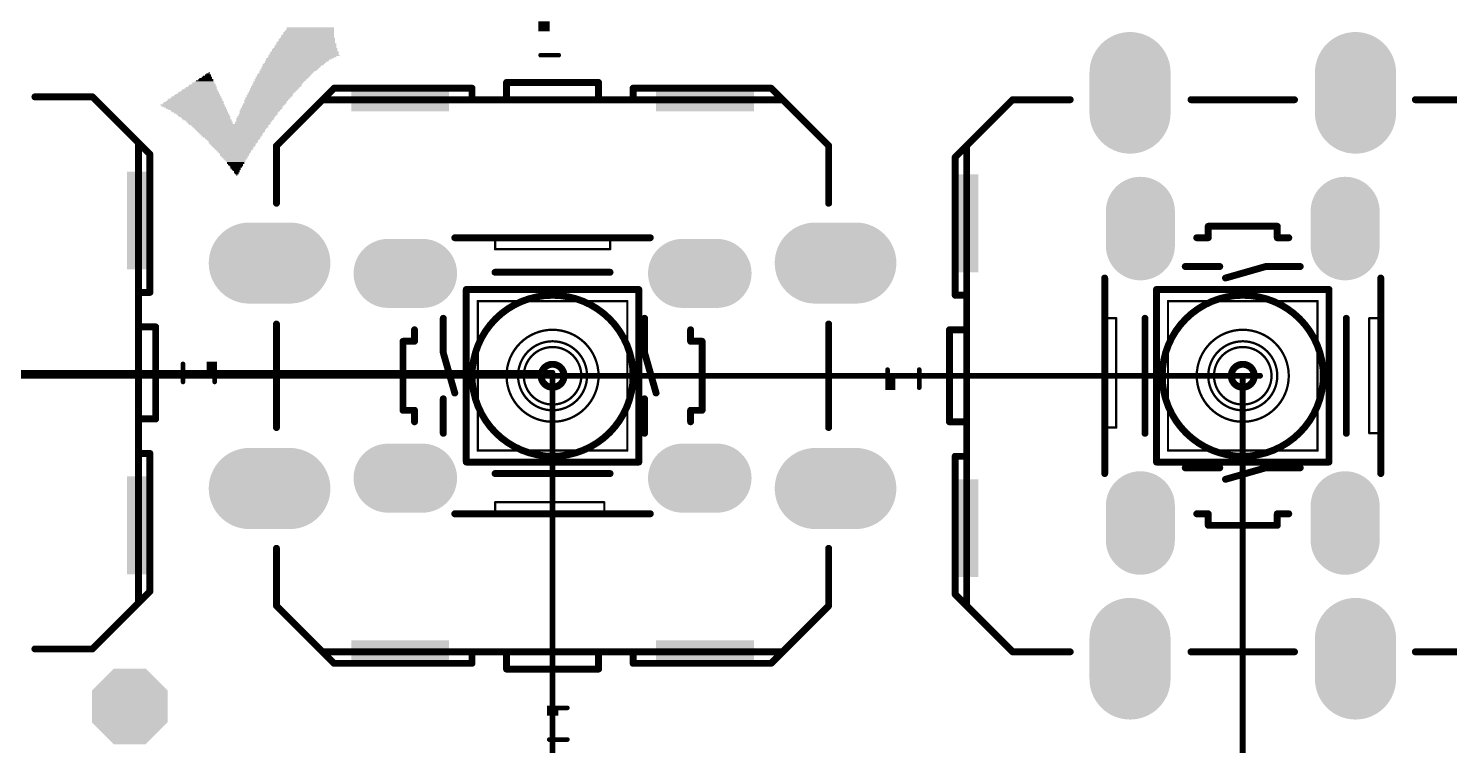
# Model space of a CAD drawing. Extents: x -31 to 85, y -21 to 97.
# Drawn here: x 13.64 to 45.02, y 11.52 to 27.36 of the extents above; entities that cross this region are included whole.
import ezdxf

# ---------------------------------------------------------------- set-up
doc = ezdxf.new("R2010")
doc.units = 0
for name, color, linetype in [('17', 82, 'CONTINUOUS'), ('21', 253, 'CONTINUOUS'), ('47', 253, 'CONTINUOUS')]:
    doc.layers.add(name, color=color, linetype=linetype)

# ---------------------------------------------------------------- blocks, each defined once
blk = doc.blocks.new('RECT')
blk.add_solid([(-0.5, -0.5), (0.5, -0.5), (-0.5, 0.5), (0.5, 0.5)])
blk = doc.blocks.new('OCTAGONP')
at = {"const_width": 0.5}
blk.add_lwpolyline([(-0.25, -0.1036), (-0.25, 0.1036), (-0.1036, 0.25), (0.1036, 0.25), (0.25, 0.1036), (0.25, -0.1036), (0.1036, -0.25), (-0.1036, -0.25), (-0.25, -0.1036), (-0.25, 0.1036)], dxfattribs=at)
blk = doc.blocks.new('LONGP50')
at = {"const_width": 1}
blk.add_lwpolyline([(-0.25, 0), (0.25, 0)], dxfattribs=at)
at = {"const_width": 0.5}
for points in [[(-0.25, 0.25, 1), (-0.25, -0.25)], [(0.25, -0.25, 1), (0.25, 0.25)]]:
    blk.add_lwpolyline(points, format="xyb", dxfattribs=at)

msp = doc.modelspace()

# ---------------------------------------------------------------- linework, layer by layer
at = {"layer": '21'}
for points, const_width in [([(24.946, 26.7645), (25.346, 26.7645)], 0.1016), ([(20.1295, 25.781), (20.3835, 26.035)], 0.1524), ([(23.4315, 26.035), (20.3835, 26.035)], 0.1524), ([(23.4315, 26.035), (23.4315, 25.781)], 0.1524), ([(24.1935, 25.781), (24.1935, 26.162)], 0.1524), ([(24.1935, 26.162), (26.2255, 26.162)], 0.1524), ([(26.2255, 26.162), (26.2255, 25.781)], 0.1524), ([(30.0355, 26.035), (26.9875, 26.035)], 0.1524), ([(26.9875, 26.035), (26.9875, 25.781)], 0.1524), ([(30.2895, 25.781), (30.0355, 26.035)], 0.1524), ([(15.0495, 25.8445), (13.7795, 25.8445)], 0.1524), ([(16.0655, 24.8285), (15.0495, 25.8445)], 0.1524), ([(20.1295, 25.781), (19.1135, 24.765)], 0.1524), ([(20.1295, 25.781), (23.4315, 25.781)], 0.1524), ([(23.4315, 25.781), (24.1935, 25.781)], 0.1524), ([(24.1935, 25.781), (26.2255, 25.781)], 0.1524), ([(26.9875, 25.781), (26.2255, 25.781)], 0.1524), ([(30.2895, 25.781), (26.9875, 25.781)], 0.1524), ([(31.3055, 24.765), (30.2895, 25.781)], 0.1524), ([(35.3695, 25.781), (34.3535, 24.765)], 0.1524), ([(36.6395, 25.781), (35.3695, 25.781)], 0.1524), ([(41.5925, 25.781), (39.3065, 25.781)], 0.1524), ([(45.5295, 25.781), (44.2595, 25.781)], 0.1524), ([(16.0655, 21.5265), (16.0655, 24.8285)], 0.1524), ([(16.0655, 24.8285), (16.3195, 24.5745)], 0.1524), ([(19.1135, 24.765), (19.1135, 23.495)], 0.1524), ([(31.3055, 24.765), (31.3055, 23.495)], 0.1524), ([(34.0995, 24.511), (34.3535, 24.765)], 0.1524), ([(34.3535, 24.765), (34.3535, 21.463)], 0.1524), ([(16.3195, 24.5745), (16.3195, 21.5265)], 0.1524), ([(34.0995, 21.463), (34.0995, 24.511)], 0.1524), ([(41.2115, 22.987), (39.6875, 22.987)], 0.1524), ([(39.6875, 22.733), (39.6875, 22.987)], 0.1524), ([(41.2115, 22.987), (41.2115, 22.733)], 0.1524), ([(23.9395, 22.733), (23.0505, 22.733)], 0.1524), ([(26.4795, 22.733), (23.9395, 22.733)], 0.1524), ([(23.9395, 22.733), (23.9395, 22.479)], 0.0508), ([(27.3685, 22.733), (26.4795, 22.733)], 0.1524), ([(26.4795, 22.479), (26.4795, 22.733)], 0.0508), ([(39.6875, 22.733), (39.4335, 22.733)], 0.1524), ([(41.2115, 22.733), (41.4655, 22.733)], 0.1524), ([(26.4795, 22.479), (23.9395, 22.479)], 0.0508), ([(26.4795, 21.971), (23.9395, 21.971)], 0.1524), ([(39.9415, 22.098), (39.1795, 22.098)], 0.1524), ([(40.9575, 22.098), (40.0685, 21.844)], 0.1524), ([(41.7195, 22.098), (40.9575, 22.098)], 0.1524), ([(23.3045, 21.59), (27.1145, 21.59)], 0.1524), ([(23.3045, 21.59), (23.3045, 17.78)], 0.1524), ([(27.1145, 17.78), (27.1145, 21.59)], 0.1524), ([(37.4015, 21.844), (37.4015, 20.955)], 0.1524), ([(38.5445, 17.78), (38.5445, 21.59)], 0.1524), ([(42.3545, 21.59), (38.5445, 21.59)], 0.1524), ([(42.3545, 21.59), (42.3545, 17.78)], 0.1524), ([(43.4975, 20.955), (43.4975, 21.844)], 0.1524), ([(16.0655, 20.7645), (16.0655, 21.5265)], 0.1524), ([(16.0655, 21.5265), (16.3195, 21.5265)], 0.1524), ([(23.5585, 21.336), (26.8605, 21.336)], 0.0508), ([(23.5585, 21.336), (23.5585, 18.034)], 0.0508), ([(26.8605, 18.034), (26.8605, 21.336)], 0.0508), ([(34.3535, 21.463), (34.0995, 21.463)], 0.1524), ([(34.3535, 21.463), (34.3535, 20.701)], 0.1524), ([(38.7985, 18.034), (38.7985, 21.336)], 0.0508), ([(42.1005, 21.336), (38.7985, 21.336)], 0.0508), ([(42.1005, 21.336), (42.1005, 18.034)], 0.0508), ([(22.7965, 20.955), (22.7965, 20.193)], 0.1524), ([(27.2415, 20.955), (27.2415, 20.193)], 0.1524), ([(37.4015, 20.955), (37.4015, 18.542)], 0.1524), ([(38.2905, 20.955), (38.2905, 18.415)], 0.1524), ([(42.7355, 18.415), (42.7355, 20.955)], 0.1524), ([(43.4975, 18.415), (43.4975, 20.955)], 0.1524), ([(16.0655, 20.7645), (16.4465, 20.7645)], 0.1524), ([(16.0655, 18.7325), (16.0655, 20.7645)], 0.1524), ([(16.4465, 18.7325), (16.4465, 20.7645)], 0.1524), ([(19.1135, 20.828), (19.1135, 18.542)], 0.1524), ([(22.1615, 20.447), (22.1615, 20.701)], 0.1524), ([(28.2575, 20.447), (28.2575, 20.701)], 0.1524), ([(31.3055, 20.828), (31.3055, 18.542)], 0.1524), ([(33.9725, 20.701), (33.9725, 18.669)], 0.1524), ([(33.9725, 20.701), (34.3535, 20.701)], 0.1524), ([(34.3535, 20.701), (34.3535, 18.669)], 0.1524), ([(37.6555, 20.955), (37.4015, 20.955)], 0.0508), ([(37.6555, 18.542), (37.6555, 20.955)], 0.0508), ([(43.4975, 20.955), (43.2435, 20.955)], 0.0508), ([(43.2435, 18.415), (43.2435, 20.955)], 0.0508), ([(21.9075, 20.447), (22.1615, 20.447)], 0.1524), ([(21.9075, 20.447), (21.9075, 18.923)], 0.1524), ([(28.2575, 20.447), (28.5115, 20.447)], 0.1524), ([(28.5115, 18.923), (28.5115, 20.447)], 0.1524), ([(22.7965, 20.193), (23.0505, 19.304)], 0.1524), ([(27.2415, 20.193), (27.4955, 19.304)], 0.1524), ([(17.049, 19.9485), (17.049, 19.5485)], 0.1016), ([(17.749, 19.9485), (17.749, 19.5485)], 0.1016), ([(32.6065, 19.4215), (32.6065, 19.8215)], 0.1016), ([(33.3065, 19.4215), (33.3065, 19.8215)], 0.1016), ([(22.7965, 19.177), (22.7965, 18.415)], 0.1524), ([(27.2415, 19.177), (27.2415, 18.415)], 0.1524), ([(22.1615, 18.923), (21.9075, 18.923)], 0.1524), ([(22.1615, 18.923), (22.1615, 18.669)], 0.1524), ([(28.5115, 18.923), (28.2575, 18.923)], 0.1524), ([(28.2575, 18.923), (28.2575, 18.669)], 0.1524), ([(16.4465, 18.7325), (16.0655, 18.7325)], 0.1524), ([(16.0655, 17.9705), (16.0655, 18.7325)], 0.1524), ([(34.3535, 18.669), (33.9725, 18.669)], 0.1524), ([(34.3535, 18.669), (34.3535, 17.907)], 0.1524), ([(37.4015, 18.542), (37.4015, 17.526)], 0.1524), ([(37.6555, 18.542), (37.4015, 18.542)], 0.0508), ([(43.2435, 18.415), (43.4975, 18.415)], 0.0508), ([(43.4975, 17.526), (43.4975, 18.415)], 0.1524), ([(16.0655, 14.6685), (16.0655, 17.9705)], 0.1524), ([(16.0655, 17.9705), (16.3195, 17.9705)], 0.1524), ([(16.3195, 17.9705), (16.3195, 14.9225)], 0.1524), ([(26.8605, 18.034), (23.5585, 18.034)], 0.0508), ([(34.3535, 17.907), (34.0995, 17.907)], 0.1524), ([(34.0995, 14.859), (34.0995, 17.907)], 0.1524), ([(34.3535, 17.907), (34.3535, 14.605)], 0.1524), ([(38.7985, 18.034), (42.1005, 18.034)], 0.0508), ([(27.1145, 17.78), (23.3045, 17.78)], 0.1524), ([(23.9395, 17.526), (26.4795, 17.526)], 0.1524), ([(38.5445, 17.78), (42.3545, 17.78)], 0.1524), ([(39.9415, 17.653), (39.1795, 17.653)], 0.1524), ([(40.9575, 17.653), (40.0685, 17.399)], 0.1524), ([(41.7195, 17.653), (40.9575, 17.653)], 0.1524), ([(23.0505, 16.637), (23.9395, 16.637)], 0.1524), ([(23.9395, 16.637), (26.3525, 16.637)], 0.1524), ([(26.3525, 16.891), (23.9395, 16.891)], 0.0508), ([(23.9395, 16.891), (23.9395, 16.637)], 0.0508), ([(26.3525, 16.637), (27.3685, 16.637)], 0.1524), ([(26.3525, 16.891), (26.3525, 16.637)], 0.0508), ([(39.6875, 16.637), (39.4335, 16.637)], 0.1524), ([(39.6875, 16.383), (39.6875, 16.637)], 0.1524), ([(41.2115, 16.637), (41.2115, 16.383)], 0.1524), ([(41.2115, 16.637), (41.4655, 16.637)], 0.1524), ([(39.6875, 16.383), (41.2115, 16.383)], 0.1524), ([(19.1135, 15.875), (19.1135, 14.605)], 0.1524), ([(31.3055, 14.605), (31.3055, 15.875)], 0.1524), ([(16.3195, 14.9225), (16.0655, 14.6685)], 0.1524), ([(34.3535, 14.605), (34.0995, 14.859)], 0.1524), ([(15.0495, 13.6525), (16.0655, 14.6685)], 0.1524), ([(19.1135, 14.605), (20.1295, 13.589)], 0.1524), ([(30.2895, 13.589), (31.3055, 14.605)], 0.1524), ([(34.3535, 14.605), (35.3695, 13.589)], 0.1524), ([(13.7795, 13.6525), (15.0495, 13.6525)], 0.1524), ([(20.1295, 13.589), (23.4315, 13.589)], 0.1524), ([(20.3835, 13.335), (20.1295, 13.589)], 0.1524), ([(23.4315, 13.589), (23.4315, 13.335)], 0.1524), ([(23.4315, 13.589), (24.1935, 13.589)], 0.1524), ([(24.1935, 13.208), (24.1935, 13.589)], 0.1524), ([(24.1935, 13.589), (26.2255, 13.589)], 0.1524), ([(26.2255, 13.589), (26.2255, 13.208)], 0.1524), ([(26.2255, 13.589), (26.9875, 13.589)], 0.1524), ([(26.9875, 13.589), (26.9875, 13.335)], 0.1524), ([(26.9875, 13.589), (30.2895, 13.589)], 0.1524), ([(30.2895, 13.589), (30.0355, 13.335)], 0.1524), ([(35.3695, 13.589), (36.6395, 13.589)], 0.1524), ([(41.5925, 13.589), (39.3065, 13.589)], 0.1524), ([(45.5295, 13.589), (44.2595, 13.589)], 0.1524), ([(23.4315, 13.335), (20.3835, 13.335)], 0.1524), ([(24.1935, 13.208), (26.2255, 13.208)], 0.1524), ([(30.0355, 13.335), (26.9875, 13.335)], 0.1524), ([(25.1365, 12.3515), (25.5365, 12.3515)], 0.1016), ([(25.1365, 11.6515), (25.5365, 11.6515)], 0.1016)]:
    msp.add_lwpolyline(points, dxfattribs=dict(at, const_width=const_width))
for points, const_width in [([(24.946, 26.7899, 1), (24.946, 26.7391)], 0.0508), ([(25.346, 26.7391, 1), (25.346, 26.7899)], 0.0508), ([(20.3835, 26.0731, 1), (20.3835, 25.9969)], 0.0762), ([(20.4104, 26.0081, 1), (20.3566, 26.0619)], 0.0762), ([(23.4696, 26.035, 1), (23.3934, 26.035)], 0.0762), ([(23.4315, 25.9969, 1), (23.4315, 26.0731)], 0.0762), ([(24.2316, 26.162, 1), (24.1554, 26.162)], 0.0762), ([(24.1935, 26.2001, 1), (24.1935, 26.1239)], 0.0762), ([(26.2636, 26.162, 1), (26.1874, 26.162)], 0.0762), ([(26.2255, 26.1239, 1), (26.2255, 26.2001)], 0.0762), ([(26.9875, 26.0731, 1), (26.9875, 25.9969)], 0.0762), ([(27.0256, 26.035, 1), (26.9494, 26.035)], 0.0762), ([(30.0624, 26.0619, 1), (30.0086, 26.0081)], 0.0762), ([(30.0355, 25.9969, 1), (30.0355, 26.0731)], 0.0762), ([(13.7795, 25.8826, 1), (13.7795, 25.8064)], 0.0762), ([(15.0764, 25.8714, 1), (15.0226, 25.8176)], 0.0762), ([(15.0495, 25.8064, 1), (15.0495, 25.8826)], 0.0762), ([(20.1295, 25.8191, 1), (20.1295, 25.7429)], 0.0762), ([(20.1026, 25.8079, 1), (20.1564, 25.7541)], 0.0762), ([(20.1564, 25.7541, 1), (20.1026, 25.8079)], 0.0762), ([(23.4315, 25.8191, 1), (23.4315, 25.7429)], 0.0762), ([(23.3934, 25.781, 1), (23.4696, 25.781)], 0.0762), ([(23.4315, 25.7429, 1), (23.4315, 25.8191)], 0.0762), ([(24.1935, 25.8191, 1), (24.1935, 25.7429)], 0.0762), ([(24.1554, 25.781, 1), (24.2316, 25.781)], 0.0762), ([(24.1935, 25.7429, 1), (24.1935, 25.8191)], 0.0762), ([(26.2255, 25.8191, 1), (26.2255, 25.7429)], 0.0762), ([(26.1874, 25.781, 1), (26.2636, 25.781)], 0.0762), ([(26.2255, 25.7429, 1), (26.2255, 25.8191)], 0.0762), ([(26.9875, 25.8191, 1), (26.9875, 25.7429)], 0.0762), ([(26.9494, 25.781, 1), (27.0256, 25.781)], 0.0762), ([(26.9875, 25.7429, 1), (26.9875, 25.8191)], 0.0762), ([(30.3164, 25.8079, 1), (30.2626, 25.7541)], 0.0762), ([(30.2626, 25.7541, 1), (30.3164, 25.8079)], 0.0762), ([(30.2895, 25.7429, 1), (30.2895, 25.8191)], 0.0762), ([(35.3695, 25.8191, 1), (35.3695, 25.7429)], 0.0762), ([(35.3964, 25.7541, 1), (35.3426, 25.8079)], 0.0762), ([(36.6395, 25.7429, 1), (36.6395, 25.8191)], 0.0762), ([(39.3065, 25.8191, 1), (39.3065, 25.7429)], 0.0762), ([(41.5925, 25.7429, 1), (41.5925, 25.8191)], 0.0762), ([(44.2595, 25.8191, 1), (44.2595, 25.7429)], 0.0762), ([(16.1036, 24.8285, 1), (16.0274, 24.8285)], 0.0762), ([(16.0924, 24.8554, 1), (16.0386, 24.8016)], 0.0762), ([(16.0386, 24.8016, 1), (16.0924, 24.8554)], 0.0762), ([(19.1516, 24.765, 1), (19.0754, 24.765)], 0.0762), ([(19.0866, 24.7919, 1), (19.1404, 24.7381)], 0.0762), ([(31.3436, 24.765, 1), (31.2674, 24.765)], 0.0762), ([(31.2786, 24.7381, 1), (31.3324, 24.7919)], 0.0762), ([(34.3916, 24.765, 1), (34.3154, 24.765)], 0.0762), ([(34.3266, 24.7919, 1), (34.3804, 24.7381)], 0.0762), ([(34.3804, 24.7381, 1), (34.3266, 24.7919)], 0.0762), ([(16.3576, 24.5745, 1), (16.2814, 24.5745)], 0.0762), ([(16.2926, 24.5476, 1), (16.3464, 24.6014)], 0.0762), ([(34.1376, 24.511, 1), (34.0614, 24.511)], 0.0762), ([(34.0726, 24.5379, 1), (34.1264, 24.4841)], 0.0762), ([(19.0754, 23.495, 1), (19.1516, 23.495)], 0.0762), ([(31.2674, 23.495, 1), (31.3436, 23.495)], 0.0762), ([(39.6875, 23.0251, 1), (39.6875, 22.9489)], 0.0762), ([(39.7256, 22.987, 1), (39.6494, 22.987)], 0.0762), ([(41.2496, 22.987, 1), (41.1734, 22.987)], 0.0762), ([(41.2115, 22.9489, 1), (41.2115, 23.0251)], 0.0762), ([(23.0505, 22.7711, 1), (23.0505, 22.6949)], 0.0762), ([(23.9395, 22.7711, 1), (23.9395, 22.6949)], 0.0762), ([(23.9395, 22.6949, 1), (23.9395, 22.7711)], 0.0762), ([(23.9522, 22.733, 1), (23.9268, 22.733)], 0.0254), ([(26.4795, 22.7711, 1), (26.4795, 22.6949)], 0.0762), ([(26.4795, 22.6949, 1), (26.4795, 22.7711)], 0.0762), ([(26.4922, 22.733, 1), (26.4668, 22.733)], 0.0254), ([(27.3685, 22.6949, 1), (27.3685, 22.7711)], 0.0762), ([(39.4335, 22.7711, 1), (39.4335, 22.6949)], 0.0762), ([(39.6494, 22.733, 1), (39.7256, 22.733)], 0.0762), ([(39.6875, 22.6949, 1), (39.6875, 22.7711)], 0.0762), ([(41.2115, 22.7711, 1), (41.2115, 22.6949)], 0.0762), ([(41.1734, 22.733, 1), (41.2496, 22.733)], 0.0762), ([(41.4655, 22.6949, 1), (41.4655, 22.7711)], 0.0762), ([(23.9395, 22.4917, 1), (23.9395, 22.4663)], 0.0254), ([(23.9268, 22.479, 1), (23.9522, 22.479)], 0.0254), ([(26.4668, 22.479, 1), (26.4922, 22.479)], 0.0254), ([(26.4795, 22.4663, 1), (26.4795, 22.4917)], 0.0254), ([(23.9395, 22.0091, 1), (23.9395, 21.9329)], 0.0762), ([(26.4795, 21.9329, 1), (26.4795, 22.0091)], 0.0762), ([(39.1795, 22.1361, 1), (39.1795, 22.0599)], 0.0762), ([(39.9415, 22.0599, 1), (39.9415, 22.1361)], 0.0762), ([(40.9575, 22.1361, 1), (40.9575, 22.0599)], 0.0762), ([(40.968, 22.0614, 1), (40.947, 22.1346)], 0.0762), ([(41.7195, 22.0599, 1), (41.7195, 22.1361)], 0.0762), ([(23.3045, 21.6281, 1), (23.3045, 21.5519)], 0.0762), ([(23.3426, 21.59, 1), (23.2664, 21.59)], 0.0762), ([(27.1526, 21.59, 1), (27.0764, 21.59)], 0.0762), ([(27.1145, 21.5519, 1), (27.1145, 21.6281)], 0.0762), ([(37.4396, 21.844, 1), (37.3634, 21.844)], 0.0762), ([(38.5826, 21.59, 1), (38.5064, 21.59)], 0.0762), ([(38.5445, 21.6281, 1), (38.5445, 21.5519)], 0.0762), ([(40.058, 21.8806, 1), (40.079, 21.8074)], 0.0762), ([(42.3926, 21.59, 1), (42.3164, 21.59)], 0.0762), ([(42.3545, 21.5519, 1), (42.3545, 21.6281)], 0.0762), ([(43.5356, 21.844, 1), (43.4594, 21.844)], 0.0762), ([(16.1036, 21.5265, 1), (16.0274, 21.5265)], 0.0762), ([(16.0655, 21.5646, 1), (16.0655, 21.4884)], 0.0762), ([(16.0274, 21.5265, 1), (16.1036, 21.5265)], 0.0762), ([(16.2814, 21.5265, 1), (16.3576, 21.5265)], 0.0762), ([(16.3195, 21.4884, 1), (16.3195, 21.5646)], 0.0762), ([(25.2095, 17.907, 1), (25.2095, 21.463, 1), (25.2095, 17.907)], 0.1524), ([(23.5585, 21.3487, 1), (23.5585, 21.3233)], 0.0254), ([(23.5712, 21.336, 1), (23.5458, 21.336)], 0.0254), ([(26.8732, 21.336, 1), (26.8478, 21.336)], 0.0254), ([(26.8605, 21.3233, 1), (26.8605, 21.3487)], 0.0254), ([(34.0995, 21.5011, 1), (34.0995, 21.4249)], 0.0762), ([(34.0614, 21.463, 1), (34.1376, 21.463)], 0.0762), ([(34.3916, 21.463, 1), (34.3154, 21.463)], 0.0762), ([(34.3154, 21.463, 1), (34.3916, 21.463)], 0.0762), ([(34.3535, 21.4249, 1), (34.3535, 21.5011)], 0.0762), ([(40.4495, 17.907, 1), (40.4495, 21.463, 1), (40.4495, 17.907)], 0.1524), ([(38.8112, 21.336, 1), (38.7858, 21.336)], 0.0254), ([(38.7985, 21.3487, 1), (38.7985, 21.3233)], 0.0254), ([(42.1132, 21.336, 1), (42.0878, 21.336)], 0.0254), ([(42.1005, 21.3233, 1), (42.1005, 21.3487)], 0.0254), ([(22.8346, 20.955, 1), (22.7584, 20.955)], 0.0762), ([(27.2796, 20.955, 1), (27.2034, 20.955)], 0.0762), ([(37.4396, 20.955, 1), (37.3634, 20.955)], 0.0762), ([(38.3286, 20.955, 1), (38.2524, 20.955)], 0.0762), ([(42.7736, 20.955, 1), (42.6974, 20.955)], 0.0762), ([(43.5356, 20.955, 1), (43.4594, 20.955)], 0.0762), ([(16.0655, 20.8026, 1), (16.0655, 20.7264)], 0.0762), ([(16.1036, 20.7645, 1), (16.0274, 20.7645)], 0.0762), ([(16.0274, 20.7645, 1), (16.1036, 20.7645)], 0.0762), ([(16.4846, 20.7645, 1), (16.4084, 20.7645)], 0.0762), ([(16.4465, 20.7264, 1), (16.4465, 20.8026)], 0.0762), ([(19.1516, 20.828, 1), (19.0754, 20.828)], 0.0762), ([(22.1996, 20.701, 1), (22.1234, 20.701)], 0.0762), ([(25.2095, 18.669, 1), (25.2095, 20.701, 1), (25.2095, 18.669)], 0.0508), ([(28.2956, 20.701, 1), (28.2194, 20.701)], 0.0762), ([(31.3436, 20.828, 1), (31.2674, 20.828)], 0.0762), ([(34.0106, 20.701, 1), (33.9344, 20.701)], 0.0762), ([(33.9725, 20.7391, 1), (33.9725, 20.6629)], 0.0762), ([(34.3916, 20.701, 1), (34.3154, 20.701)], 0.0762), ([(34.3154, 20.701, 1), (34.3916, 20.701)], 0.0762), ([(34.3535, 20.6629, 1), (34.3535, 20.7391)], 0.0762), ([(37.3634, 20.955, 1), (37.4396, 20.955)], 0.0762), ([(37.4015, 20.9677, 1), (37.4015, 20.9423)], 0.0254), ([(37.6682, 20.955, 1), (37.6428, 20.955)], 0.0254), ([(37.6555, 20.9423, 1), (37.6555, 20.9677)], 0.0254), ([(40.4495, 18.669, 1), (40.4495, 20.701, 1), (40.4495, 18.669)], 0.0508), ([(43.2435, 20.9677, 1), (43.2435, 20.9423)], 0.0254), ([(43.2562, 20.955, 1), (43.2308, 20.955)], 0.0254), ([(43.4594, 20.955, 1), (43.5356, 20.955)], 0.0762), ([(43.4975, 20.9423, 1), (43.4975, 20.9677)], 0.0254), ([(21.9075, 20.4851, 1), (21.9075, 20.4089)], 0.0762), ([(21.9456, 20.447, 1), (21.8694, 20.447)], 0.0762), ([(22.1234, 20.447, 1), (22.1996, 20.447)], 0.0762), ([(22.1615, 20.4089, 1), (22.1615, 20.4851)], 0.0762), ([(25.2095, 18.923, 1), (25.2095, 20.447, 1), (25.2095, 18.923)], 0.0508), ([(28.2575, 20.4851, 1), (28.2575, 20.4089)], 0.0762), ([(28.2194, 20.447, 1), (28.2956, 20.447)], 0.0762), ([(28.5496, 20.447, 1), (28.4734, 20.447)], 0.0762), ([(28.5115, 20.4089, 1), (28.5115, 20.4851)], 0.0762), ([(40.4495, 18.923, 1), (40.4495, 20.447, 1), (40.4495, 18.923)], 0.0508), ([(22.8331, 20.2035, 1), (22.7599, 20.1825)], 0.0762), ([(22.7584, 20.193, 1), (22.8346, 20.193)], 0.0762), ([(25.2095, 19.05, 1), (25.2095, 20.32, 1), (25.2095, 19.05)], 0.0508), ([(27.2781, 20.2035, 1), (27.2049, 20.1825)], 0.0762), ([(27.2034, 20.193, 1), (27.2796, 20.193)], 0.0762), ([(40.4495, 19.05, 1), (40.4495, 20.32, 1), (40.4495, 19.05)], 0.0508), ([(17.0744, 19.9485, 1), (17.0236, 19.9485)], 0.0508), ([(17.7744, 19.9485, 1), (17.7236, 19.9485)], 0.0508), ([(25.2095, 19.431, 1), (25.2095, 19.939, 1), (25.2095, 19.431)], 0.1524), ([(32.6319, 19.8215, 1), (32.5811, 19.8215)], 0.0508), ([(33.3319, 19.8215, 1), (33.2811, 19.8215)], 0.0508), ([(40.4495, 19.431, 1), (40.4495, 19.939, 1), (40.4495, 19.431)], 0.1524), ([(17.0236, 19.5485, 1), (17.0744, 19.5485)], 0.0508), ([(17.7236, 19.5485, 1), (17.7744, 19.5485)], 0.0508), ([(22.8346, 19.177, 1), (22.7584, 19.177)], 0.0762), ([(23.0139, 19.2935, 1), (23.0871, 19.3145)], 0.0762), ([(27.2796, 19.177, 1), (27.2034, 19.177)], 0.0762), ([(27.4589, 19.2935, 1), (27.5321, 19.3145)], 0.0762), ([(32.5811, 19.4215, 1), (32.6319, 19.4215)], 0.0508), ([(33.2811, 19.4215, 1), (33.3319, 19.4215)], 0.0508), ([(21.9075, 18.9611, 1), (21.9075, 18.8849)], 0.0762), ([(21.8694, 18.923, 1), (21.9456, 18.923)], 0.0762), ([(22.1996, 18.923, 1), (22.1234, 18.923)], 0.0762), ([(22.1615, 18.8849, 1), (22.1615, 18.9611)], 0.0762), ([(28.2575, 18.9611, 1), (28.2575, 18.8849)], 0.0762), ([(28.2956, 18.923, 1), (28.2194, 18.923)], 0.0762), ([(28.4734, 18.923, 1), (28.5496, 18.923)], 0.0762), ([(28.5115, 18.8849, 1), (28.5115, 18.9611)], 0.0762), ([(16.0655, 18.7706, 1), (16.0655, 18.6944)], 0.0762), ([(16.1036, 18.7325, 1), (16.0274, 18.7325)], 0.0762), ([(16.0274, 18.7325, 1), (16.1036, 18.7325)], 0.0762), ([(16.4084, 18.7325, 1), (16.4846, 18.7325)], 0.0762), ([(16.4465, 18.6944, 1), (16.4465, 18.7706)], 0.0762), ([(19.0754, 18.542, 1), (19.1516, 18.542)], 0.0762), ([(22.1234, 18.669, 1), (22.1996, 18.669)], 0.0762), ([(28.2194, 18.669, 1), (28.2956, 18.669)], 0.0762), ([(31.2674, 18.542, 1), (31.3436, 18.542)], 0.0762), ([(33.9725, 18.7071, 1), (33.9725, 18.6309)], 0.0762), ([(33.9344, 18.669, 1), (34.0106, 18.669)], 0.0762), ([(34.3916, 18.669, 1), (34.3154, 18.669)], 0.0762), ([(34.3154, 18.669, 1), (34.3916, 18.669)], 0.0762), ([(34.3535, 18.6309, 1), (34.3535, 18.7071)], 0.0762), ([(37.4396, 18.542, 1), (37.3634, 18.542)], 0.0762), ([(37.3634, 18.542, 1), (37.4396, 18.542)], 0.0762), ([(37.4015, 18.5547, 1), (37.4015, 18.5293)], 0.0254), ([(37.6428, 18.542, 1), (37.6682, 18.542)], 0.0254), ([(37.6555, 18.5293, 1), (37.6555, 18.5547)], 0.0254), ([(22.7584, 18.415, 1), (22.8346, 18.415)], 0.0762), ([(27.2034, 18.415, 1), (27.2796, 18.415)], 0.0762), ([(38.2524, 18.415, 1), (38.3286, 18.415)], 0.0762), ([(42.6974, 18.415, 1), (42.7736, 18.415)], 0.0762), ([(43.2435, 18.4277, 1), (43.2435, 18.4023)], 0.0254), ([(43.2308, 18.415, 1), (43.2562, 18.415)], 0.0254), ([(43.5356, 18.415, 1), (43.4594, 18.415)], 0.0762), ([(43.4594, 18.415, 1), (43.5356, 18.415)], 0.0762), ([(43.4975, 18.4023, 1), (43.4975, 18.4277)], 0.0254), ([(16.1036, 17.9705, 1), (16.0274, 17.9705)], 0.0762), ([(16.0655, 18.0086, 1), (16.0655, 17.9324)], 0.0762), ([(16.0274, 17.9705, 1), (16.1036, 17.9705)], 0.0762), ([(16.3576, 17.9705, 1), (16.2814, 17.9705)], 0.0762), ([(16.3195, 17.9324, 1), (16.3195, 18.0086)], 0.0762), ([(23.5585, 18.0467, 1), (23.5585, 18.0213)], 0.0254), ([(23.5458, 18.034, 1), (23.5712, 18.034)], 0.0254), ([(26.8478, 18.034, 1), (26.8732, 18.034)], 0.0254), ([(26.8605, 18.0213, 1), (26.8605, 18.0467)], 0.0254), ([(34.0995, 17.9451, 1), (34.0995, 17.8689)], 0.0762), ([(34.1376, 17.907, 1), (34.0614, 17.907)], 0.0762), ([(34.3916, 17.907, 1), (34.3154, 17.907)], 0.0762), ([(34.3154, 17.907, 1), (34.3916, 17.907)], 0.0762), ([(34.3535, 17.8689, 1), (34.3535, 17.9451)], 0.0762), ([(38.7985, 18.0467, 1), (38.7985, 18.0213)], 0.0254), ([(38.7858, 18.034, 1), (38.8112, 18.034)], 0.0254), ([(42.0878, 18.034, 1), (42.1132, 18.034)], 0.0254), ([(42.1005, 18.0213, 1), (42.1005, 18.0467)], 0.0254), ([(23.3045, 17.8181, 1), (23.3045, 17.7419)], 0.0762), ([(23.2664, 17.78, 1), (23.3426, 17.78)], 0.0762), ([(23.9395, 17.5641, 1), (23.9395, 17.4879)], 0.0762), ([(26.4795, 17.4879, 1), (26.4795, 17.5641)], 0.0762), ([(27.0764, 17.78, 1), (27.1526, 17.78)], 0.0762), ([(27.1145, 17.7419, 1), (27.1145, 17.8181)], 0.0762), ([(38.5445, 17.8181, 1), (38.5445, 17.7419)], 0.0762), ([(38.5064, 17.78, 1), (38.5826, 17.78)], 0.0762), ([(39.1795, 17.6911, 1), (39.1795, 17.6149)], 0.0762), ([(39.9415, 17.6149, 1), (39.9415, 17.6911)], 0.0762), ([(40.9575, 17.6911, 1), (40.9575, 17.6149)], 0.0762), ([(40.968, 17.6164, 1), (40.947, 17.6896)], 0.0762), ([(41.7195, 17.6149, 1), (41.7195, 17.6911)], 0.0762), ([(42.3164, 17.78, 1), (42.3926, 17.78)], 0.0762), ([(42.3545, 17.7419, 1), (42.3545, 17.8181)], 0.0762), ([(37.3634, 17.526, 1), (37.4396, 17.526)], 0.0762), ([(40.058, 17.4356, 1), (40.079, 17.3624)], 0.0762), ([(43.4594, 17.526, 1), (43.5356, 17.526)], 0.0762), ([(23.0505, 16.6751, 1), (23.0505, 16.5989)], 0.0762), ([(23.9395, 16.6751, 1), (23.9395, 16.5989)], 0.0762), ([(23.9395, 16.5989, 1), (23.9395, 16.6751)], 0.0762), ([(23.9395, 16.9037, 1), (23.9395, 16.8783)], 0.0254), ([(23.9522, 16.891, 1), (23.9268, 16.891)], 0.0254), ([(23.9268, 16.637, 1), (23.9522, 16.637)], 0.0254), ([(26.3525, 16.6751, 1), (26.3525, 16.5989)], 0.0762), ([(26.3525, 16.5989, 1), (26.3525, 16.6751)], 0.0762), ([(26.3652, 16.891, 1), (26.3398, 16.891)], 0.0254), ([(26.3398, 16.637, 1), (26.3652, 16.637)], 0.0254), ([(26.3525, 16.8783, 1), (26.3525, 16.9037)], 0.0254), ([(27.3685, 16.5989, 1), (27.3685, 16.6751)], 0.0762), ([(39.4335, 16.6751, 1), (39.4335, 16.5989)], 0.0762), ([(39.7256, 16.637, 1), (39.6494, 16.637)], 0.0762), ([(39.6875, 16.5989, 1), (39.6875, 16.6751)], 0.0762), ([(41.2496, 16.637, 1), (41.1734, 16.637)], 0.0762), ([(41.2115, 16.6751, 1), (41.2115, 16.5989)], 0.0762), ([(41.4655, 16.5989, 1), (41.4655, 16.6751)], 0.0762), ([(39.6875, 16.4211, 1), (39.6875, 16.3449)], 0.0762), ([(39.6494, 16.383, 1), (39.7256, 16.383)], 0.0762), ([(41.1734, 16.383, 1), (41.2496, 16.383)], 0.0762), ([(41.2115, 16.3449, 1), (41.2115, 16.4211)], 0.0762), ([(19.1516, 15.875, 1), (19.0754, 15.875)], 0.0762), ([(31.3436, 15.875, 1), (31.2674, 15.875)], 0.0762), ([(16.2814, 14.9225, 1), (16.3576, 14.9225)], 0.0762), ([(16.3464, 14.8956, 1), (16.2926, 14.9494)], 0.0762), ([(34.0614, 14.859, 1), (34.1376, 14.859)], 0.0762), ([(34.1264, 14.8859, 1), (34.0726, 14.8321)], 0.0762), ([(16.0274, 14.6685, 1), (16.1036, 14.6685)], 0.0762), ([(16.0386, 14.6954, 1), (16.0924, 14.6416)], 0.0762), ([(16.0924, 14.6416, 1), (16.0386, 14.6954)], 0.0762), ([(19.0754, 14.605, 1), (19.1516, 14.605)], 0.0762), ([(19.1404, 14.6319, 1), (19.0866, 14.5781)], 0.0762), ([(31.2674, 14.605, 1), (31.3436, 14.605)], 0.0762), ([(31.3324, 14.5781, 1), (31.2786, 14.6319)], 0.0762), ([(34.3154, 14.605, 1), (34.3916, 14.605)], 0.0762), ([(34.3804, 14.6319, 1), (34.3266, 14.5781)], 0.0762), ([(34.3266, 14.5781, 1), (34.3804, 14.6319)], 0.0762), ([(13.7795, 13.6906, 1), (13.7795, 13.6144)], 0.0762), ([(15.0226, 13.6794, 1), (15.0764, 13.6256)], 0.0762), ([(15.0495, 13.6144, 1), (15.0495, 13.6906)], 0.0762), ([(20.1295, 13.6271, 1), (20.1295, 13.5509)], 0.0762), ([(20.1564, 13.6159, 1), (20.1026, 13.5621)], 0.0762), ([(20.1026, 13.5621, 1), (20.1564, 13.6159)], 0.0762), ([(23.4696, 13.589, 1), (23.3934, 13.589)], 0.0762), ([(23.4315, 13.6271, 1), (23.4315, 13.5509)], 0.0762), ([(23.4315, 13.5509, 1), (23.4315, 13.6271)], 0.0762), ([(24.2316, 13.589, 1), (24.1554, 13.589)], 0.0762), ([(24.1935, 13.6271, 1), (24.1935, 13.5509)], 0.0762), ([(24.1935, 13.5509, 1), (24.1935, 13.6271)], 0.0762), ([(26.2636, 13.589, 1), (26.1874, 13.589)], 0.0762), ([(26.2255, 13.6271, 1), (26.2255, 13.5509)], 0.0762), ([(26.2255, 13.5509, 1), (26.2255, 13.6271)], 0.0762), ([(27.0256, 13.589, 1), (26.9494, 13.589)], 0.0762), ([(26.9875, 13.6271, 1), (26.9875, 13.5509)], 0.0762), ([(26.9875, 13.5509, 1), (26.9875, 13.6271)], 0.0762), ([(30.2626, 13.6159, 1), (30.3164, 13.5621)], 0.0762), ([(30.3164, 13.5621, 1), (30.2626, 13.6159)], 0.0762), ([(30.2895, 13.5509, 1), (30.2895, 13.6271)], 0.0762), ([(35.3695, 13.6271, 1), (35.3695, 13.5509)], 0.0762), ([(35.3426, 13.5621, 1), (35.3964, 13.6159)], 0.0762), ([(36.6395, 13.5509, 1), (36.6395, 13.6271)], 0.0762), ([(39.3065, 13.6271, 1), (39.3065, 13.5509)], 0.0762), ([(41.5925, 13.5509, 1), (41.5925, 13.6271)], 0.0762), ([(44.2595, 13.6271, 1), (44.2595, 13.5509)], 0.0762), ([(20.3835, 13.3731, 1), (20.3835, 13.2969)], 0.0762), ([(20.3566, 13.3081, 1), (20.4104, 13.3619)], 0.0762), ([(23.3934, 13.335, 1), (23.4696, 13.335)], 0.0762), ([(23.4315, 13.2969, 1), (23.4315, 13.3731)], 0.0762), ([(24.1935, 13.2461, 1), (24.1935, 13.1699)], 0.0762), ([(24.1554, 13.208, 1), (24.2316, 13.208)], 0.0762), ([(26.1874, 13.208, 1), (26.2636, 13.208)], 0.0762), ([(26.2255, 13.1699, 1), (26.2255, 13.2461)], 0.0762), ([(26.9875, 13.3731, 1), (26.9875, 13.2969)], 0.0762), ([(26.9494, 13.335, 1), (27.0256, 13.335)], 0.0762), ([(30.0086, 13.3619, 1), (30.0624, 13.3081)], 0.0762), ([(30.0355, 13.2969, 1), (30.0355, 13.3731)], 0.0762), ([(25.1365, 12.3769, 1), (25.1365, 12.3261)], 0.0508), ([(25.5365, 12.3261, 1), (25.5365, 12.3769)], 0.0508), ([(25.1365, 11.6769, 1), (25.1365, 11.6261)], 0.0508), ([(25.5365, 11.6261, 1), (25.5365, 11.6769)], 0.0508)]:
    msp.add_lwpolyline(points, format="xyb", dxfattribs=dict(at, const_width=const_width))
at = {"layer": '47', "const_width": 0.13}
for points in [[(25.2095, 19.7485), (-11.348, 19.7485)], [(40.8305, 19.685), (-14.65, 19.685)], [(25.3365, 19.685), (-11.2845, 19.685)], [(25.2095, 19.685), (25.2095, -7.03)], [(25.2095, 19.685), (25.2095, -7.03)], [(40.4495, 19.685), (40.4495, -7.03)]]:
    msp.add_lwpolyline(points, dxfattribs=at)
at = {"layer": '47', "const_width": 0.065}
for points in [[(25.2095, 19.716, 1), (25.2095, 19.781)], [(25.242, 19.685, 1), (25.177, 19.685)], [(25.242, 19.685, 1), (25.177, 19.685)], [(25.3365, 19.6525, 1), (25.3365, 19.7175)], [(40.482, 19.685, 1), (40.417, 19.685)], [(40.8305, 19.6525, 1), (40.8305, 19.7175)]]:
    msp.add_lwpolyline(points, format="xyb", dxfattribs=at)

# ---------------------------------------------------------------- block references
at = {"layer": '17'}
for name, p, xscale, yscale, rotation in [('LONGP50', (37.9603, 25.9334), 1.7907, 1.7907, 270), ('LONGP50', (37.9603, 25.9334), 1.7907, 1.7907, 270), ('LONGP50', (42.9387, 25.9334), 1.7907, 1.7907, 270), ('LONGP50', (42.9387, 25.9334), 1.7907, 1.7907, 270), ('LONGP50', (38.1889, 22.9362), 1.524, 1.524, 270), ('LONGP50', (38.1889, 22.9362), 1.524, 1.524, 270), ('LONGP50', (42.7101, 22.9362), 1.524, 1.524, 270), ('LONGP50', (42.7101, 22.9362), 1.524, 1.524, 270), ('LONGP50', (38.1889, 16.4338), 1.524, 1.524, 270), ('LONGP50', (38.1889, 16.4338), 1.524, 1.524, 270), ('LONGP50', (42.7101, 16.4338), 1.524, 1.524, 270), ('LONGP50', (42.7101, 16.4338), 1.524, 1.524, 270), ('LONGP50', (37.9603, 13.4366), 1.7907, 1.7907, 270), ('LONGP50', (37.9603, 13.4366), 1.7907, 1.7907, 270), ('LONGP50', (42.9387, 13.4366), 1.7907, 1.7907, 270), ('LONGP50', (42.9387, 13.4366), 1.7907, 1.7907, 270), ('OCTAGONP', (15.875, 12.3825), 1.6764, 1.6764, 90), ('OCTAGONP', (15.875, 12.3825), 1.6764, 1.6764, 90)]:
    msp.add_blockref(name, p, dxfattribs=dict(at, xscale=xscale, yscale=yscale, rotation=rotation))
for p, xscale, yscale in [((18.9611, 22.1742), 1.7907, 1.7907), ((18.9611, 22.1742), 1.7907, 1.7907), ((31.4579, 22.1742), 1.7907, 1.7907), ((31.4579, 22.1742), 1.7907, 1.7907), ((21.9583, 21.9456), 1.524, 1.524), ((21.9583, 21.9456), 1.524, 1.524), ((28.4607, 21.9456), 1.524, 1.524), ((28.4607, 21.9456), 1.524, 1.524), ((18.9611, 17.1958), 1.7907, 1.7907), ((18.9611, 17.1958), 1.7907, 1.7907), ((21.9583, 17.4244), 1.524, 1.524), ((21.9583, 17.4244), 1.524, 1.524), ((28.4607, 17.4244), 1.524, 1.524), ((28.4607, 17.4244), 1.524, 1.524), ((31.4579, 17.1958), 1.7907, 1.7907), ((31.4579, 17.1958), 1.7907, 1.7907)]:
    msp.add_blockref('LONGP50', p, dxfattribs=dict(at, xscale=xscale, yscale=yscale))
at = {"layer": '21'}
for p, xscale, yscale in [((19.8374, 27.2923), 1.0922, 0.0254), ((19.8501, 27.3177), 1.0668, 0.0254), ((19.8628, 27.3685), 1.0414, 0.0254), ((19.8628, 27.3431), 1.0414, 0.0254), ((25.021, 27.402), 0.25, 0.225), ((19.7612, 26.9875), 1.3462, 0.0254), ((19.7612, 27.0383), 1.2954, 0.0254), ((19.7739, 27.0129), 1.3208, 0.0254), ((19.7739, 27.0637), 1.27, 0.0254), ((19.7866, 27.1145), 1.2446, 0.0254), ((19.7866, 27.0891), 1.2446, 0.0254), ((19.7993, 27.1399), 1.2192, 0.0254), ((19.7993, 27.1907), 1.1684, 0.0254), ((19.7993, 27.1653), 1.1684, 0.0254), ((19.812, 27.2161), 1.143, 0.0254), ((19.8247, 27.2669), 1.1176, 0.0254), ((19.8247, 27.2415), 1.1176, 0.0254), ((19.6088, 26.6827), 1.4478, 0.0254), ((19.6469, 26.7081), 1.4732, 0.0254), ((19.7231, 26.7589), 1.5748, 0.0254), ((19.685, 26.7335), 1.4986, 0.0254), ((19.7231, 26.8097), 1.524, 0.0254), ((19.7231, 26.7843), 1.524, 0.0254), ((19.7358, 26.8351), 1.4986, 0.0254), ((19.7358, 26.8859), 1.4478, 0.0254), ((19.7358, 26.8605), 1.4478, 0.0254), ((19.7485, 26.9113), 1.4224, 0.0254), ((19.7485, 26.9621), 1.3716, 0.0254), ((19.7485, 26.9367), 1.3716, 0.0254), ((17.6022, 26.3525), 0.0762, 0.0254), ((17.6276, 26.3779), 0.0254, 0.0254), ((19.304, 26.3525), 1.1938, 0.0254), ((19.3421, 26.4033), 1.2192, 0.0254), ((19.3294, 26.3779), 1.1938, 0.0254), ((19.3929, 26.4541), 1.27, 0.0254), ((19.3802, 26.4287), 1.2446, 0.0254), ((19.431, 26.5049), 1.2954, 0.0254), ((19.4183, 26.4795), 1.27, 0.0254), ((19.4818, 26.5557), 1.3462, 0.0254), ((19.4564, 26.5303), 1.2954, 0.0254), ((19.5072, 26.5811), 1.3462, 0.0254), ((19.558, 26.6319), 1.397, 0.0254), ((19.5326, 26.6065), 1.3462, 0.0254), ((19.5834, 26.6573), 1.397, 0.0254), ((17.4498, 26.0477), 0.6858, 0.0254), ((17.4752, 26.0731), 0.635, 0.0254), ((17.4752, 26.0985), 0.5842, 0.0254), ((17.5006, 26.1239), 0.5334, 0.0254), ((17.5006, 26.1493), 0.4826, 0.0254), ((17.526, 26.1747), 0.4318, 0.0254), ((17.526, 26.2001), 0.381, 0.0254), ((17.5514, 26.2255), 0.3302, 0.0254), ((17.5514, 26.2509), 0.2794, 0.0254), ((17.5768, 26.2763), 0.2286, 0.0254), ((17.5768, 26.3017), 0.1778, 0.0254), ((17.6022, 26.3271), 0.127, 0.0254), ((19.1008, 26.0731), 1.0922, 0.0254), ((19.0881, 26.0477), 1.0668, 0.0254), ((19.1262, 26.1239), 1.0922, 0.0254), ((19.1262, 26.0985), 1.0922, 0.0254), ((19.1643, 26.1747), 1.1176, 0.0254), ((19.1516, 26.1493), 1.0922, 0.0254), ((19.2024, 26.2255), 1.143, 0.0254), ((19.1897, 26.2001), 1.1176, 0.0254), ((19.2405, 26.2763), 1.1684, 0.0254), ((19.2278, 26.2509), 1.143, 0.0254), ((19.2786, 26.3271), 1.1938, 0.0254), ((19.2659, 26.3017), 1.1684, 0.0254), ((17.3101, 25.7429), 1.27, 0.0254), ((17.3101, 25.7683), 1.2192, 0.0254), ((17.3228, 25.7937), 1.1938, 0.0254), ((17.3355, 25.8191), 1.1176, 0.0254), ((17.3482, 25.8445), 1.0922, 0.0254), ((17.3609, 25.8699), 1.016, 0.0254), ((17.3736, 25.8953), 0.9906, 0.0254), ((17.3863, 25.9207), 0.9144, 0.0254), ((17.399, 25.9461), 0.889, 0.0254), ((17.4117, 25.9715), 0.8128, 0.0254), ((17.4244, 25.9969), 0.7874, 0.0254), ((17.4371, 26.0223), 0.7112, 0.0254), ((18.8849, 25.7683), 0.9652, 0.0254), ((18.8722, 25.7429), 0.9398, 0.0254), ((18.923, 25.8191), 0.9906, 0.0254), ((18.9103, 25.7937), 0.9652, 0.0254), ((18.9611, 25.8699), 1.016, 0.0254), ((18.9484, 25.8445), 0.9906, 0.0254), ((18.9865, 25.9207), 1.016, 0.0254), ((18.9738, 25.8953), 0.9906, 0.0254), ((19.0246, 25.9715), 1.0414, 0.0254), ((19.0119, 25.9461), 1.016, 0.0254), ((19.0627, 26.0223), 1.0668, 0.0254), ((19.05, 25.9969), 1.0414, 0.0254), ((21.844, 25.781), 2.159, 0.508), ((28.575, 25.781), 2.159, 0.508), ((17.2593, 25.6667), 1.4224, 0.0254), ((17.272, 25.6413), 1.397, 0.0254), ((17.272, 25.6921), 1.3462, 0.0254), ((17.2847, 25.7175), 1.3208, 0.0254), ((17.3101, 25.6159), 1.3716, 0.0254), ((17.3355, 25.5905), 1.3208, 0.0254), ((17.3736, 25.5651), 1.2954, 0.0254), ((17.399, 25.5397), 1.2446, 0.0254), ((17.4244, 25.5143), 1.2446, 0.0254), ((17.4498, 25.4889), 1.1938, 0.0254), ((17.4879, 25.4635), 1.1684, 0.0254), ((17.5006, 25.4381), 1.143, 0.0254), ((17.526, 25.4127), 1.143, 0.0254), ((18.669, 25.4127), 0.8382, 0.0254), ((18.7071, 25.4635), 0.8636, 0.0254), ((18.6944, 25.4381), 0.8382, 0.0254), ((18.7452, 25.5397), 0.889, 0.0254), ((18.7325, 25.5143), 0.8636, 0.0254), ((18.7198, 25.4889), 0.8382, 0.0254), ((18.7833, 25.5905), 0.9144, 0.0254), ((18.7706, 25.5651), 0.889, 0.0254), ((18.8087, 25.6413), 0.9144, 0.0254), ((18.796, 25.6159), 0.889, 0.0254), ((18.8468, 25.6921), 0.9398, 0.0254), ((18.8341, 25.6667), 0.9144, 0.0254), ((18.8722, 25.7175), 0.9398, 0.0254), ((17.5514, 25.3873), 1.0922, 0.0254), ((17.5641, 25.3619), 1.0668, 0.0254), ((17.5895, 25.3365), 1.0668, 0.0254), ((17.6149, 25.3111), 1.016, 0.0254), ((17.6403, 25.2857), 1.016, 0.0254), ((17.653, 25.2603), 0.9906, 0.0254), ((18.0721, 25.2349), 1.778, 0.0254), ((18.0848, 25.2095), 1.7018, 0.0254), ((18.0975, 25.1841), 1.6764, 0.0254), ((18.0975, 25.1587), 1.6256, 0.0254), ((18.0975, 25.1333), 1.5748, 0.0254), ((18.0975, 25.1079), 1.524, 0.0254), ((18.5928, 25.2857), 0.7874, 0.0254), ((18.5928, 25.2603), 0.7874, 0.0254), ((18.6436, 25.3619), 0.8382, 0.0254), ((18.6309, 25.3365), 0.8128, 0.0254), ((18.6182, 25.3111), 0.7874, 0.0254), ((18.6563, 25.3873), 0.8128, 0.0254), ((18.1102, 25.0825), 1.4986, 0.0254), ((18.1102, 25.0571), 1.4478, 0.0254), ((18.1102, 25.0317), 1.397, 0.0254), ((18.1229, 25.0063), 1.3716, 0.0254), ((18.1229, 24.9809), 1.3208, 0.0254), ((18.1229, 24.9555), 1.27, 0.0254), ((18.1483, 24.9301), 1.2192, 0.0254), ((18.1483, 24.9047), 1.1684, 0.0254), ((18.1483, 24.8793), 1.1176, 0.0254), ((18.161, 24.8539), 1.0922, 0.0254), ((18.1483, 24.8285), 1.0668, 0.0254), ((18.1483, 24.8031), 1.016, 0.0254), ((18.161, 24.7777), 0.9906, 0.0254), ((18.161, 24.7523), 0.9398, 0.0254), ((18.161, 24.7269), 0.889, 0.0254), ((18.1737, 24.7015), 0.8636, 0.0254), ((18.1737, 24.6761), 0.8128, 0.0254), ((18.1737, 24.6507), 0.762, 0.0254), ((18.1864, 24.6253), 0.7366, 0.0254), ((18.1864, 24.5999), 0.6858, 0.0254), ((18.1864, 24.5745), 0.635, 0.0254), ((18.1864, 24.5491), 0.635, 0.0254), ((18.1864, 24.5237), 0.5842, 0.0254), ((18.1991, 24.4983), 0.5588, 0.0254), ((18.1991, 24.4729), 0.508, 0.0254), ((18.1991, 24.4475), 0.4572, 0.0254), ((18.2118, 24.4221), 0.4318, 0.0254), ((18.2118, 24.3967), 0.381, 0.0254), ((18.2118, 24.3713), 0.381, 0.0254), ((18.2118, 24.3459), 0.3302, 0.0254), ((18.2245, 24.3205), 0.3048, 0.0254), ((18.2245, 24.2951), 0.254, 0.0254), ((18.2118, 24.2697), 0.2286, 0.0254), ((18.2245, 24.2443), 0.2032, 0.0254), ((18.2245, 24.2189), 0.1524, 0.0254), ((18.2372, 24.1935), 0.127, 0.0254), ((18.2245, 24.1681), 0.1016, 0.0254), ((18.2372, 24.1427), 0.0762, 0.0254), ((18.2372, 24.1173), 0.0254, 0.0254), ((21.844, 13.589), 2.159, 0.508), ((28.575, 13.589), 2.159, 0.508), ((25.2115, 12.289), 0.25, 0.225)]:
    msp.add_blockref('RECT', p, dxfattribs=dict(at, xscale=xscale, yscale=yscale))
for p, xscale, yscale, rotation in [((16.0655, 23.114), 2.159, 0.508, 90), ((34.3535, 23.0505), 2.159, 0.508, 270), ((17.6865, 19.8735), 0.25, 0.225, 270), ((32.669, 19.4965), 0.25, 0.225, 90), ((16.0655, 16.383), 2.159, 0.508, 90), ((34.3535, 16.3195), 2.159, 0.508, 270)]:
    msp.add_blockref('RECT', p, dxfattribs=dict(at, xscale=xscale, yscale=yscale, rotation=rotation))

doc.saveas('drawing.dxf')
